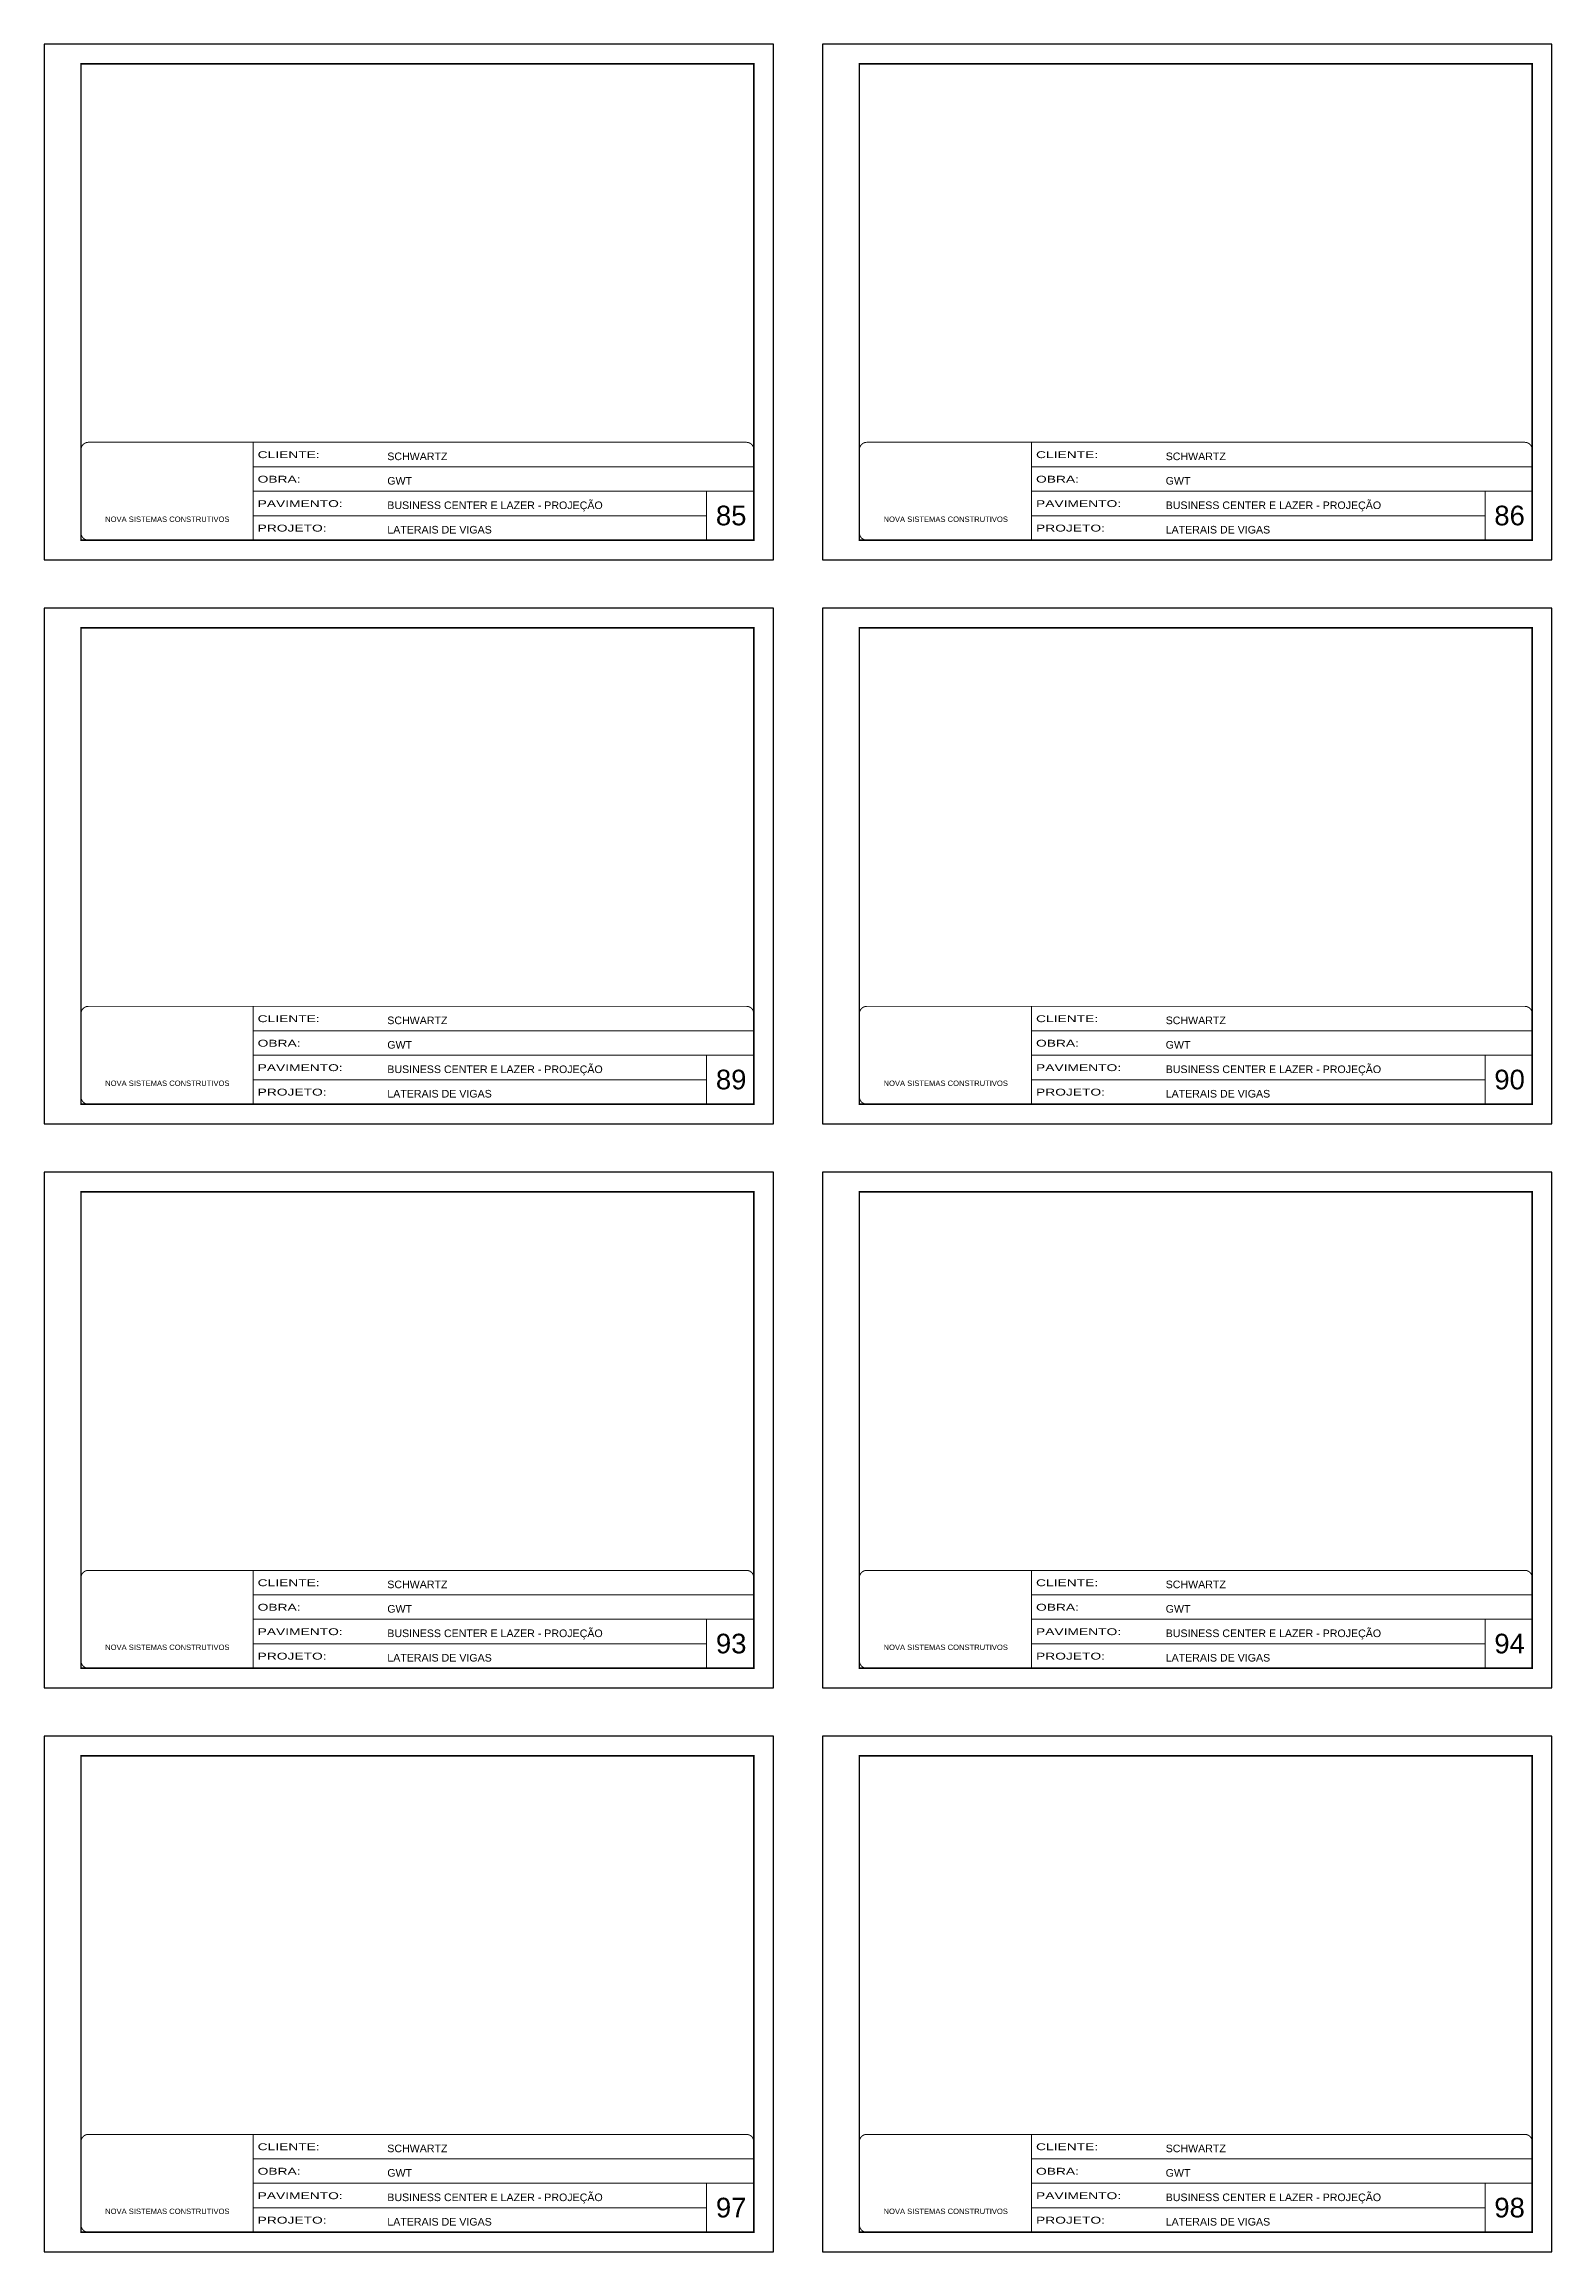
# Model space of a CAD drawing. Extents: x 13154 to 22413, y 1253 to 30260.
# Drawn here: x 13154 to 16224, y 1253 to 5749 of the extents above; entities that cross this region are included whole.
import ezdxf

# ---------------------------------------------------------------- set-up
doc = ezdxf.new("R2010")
doc.units = 0
doc.linetypes.add('CONTINUO', pattern=[0])
doc.linetypes.add('DASHED', pattern=[0.75, 0.5, -0.25])
for name, color, linetype, lineweight in [('CARIMBO', 255, 'Continuous', 9), ('Folhas', 255, 'Continuous', 9), ('SARRAFO DE PRESSAO', 251, 'DASHED', 9)]:
    doc.layers.add(name, color=color, linetype=linetype, lineweight=lineweight)
doc.layers.add('Laje_Perimetro', color=7, linetype='Continuous', plot=False)
doc.styles.add('ARIAL', font='arial.ttf')
doc.styles.add('Tecnologia', font='')
doc.styles.get('Tecnologia').set_extended_font_data('Forgotten Futurist')

# ---------------------------------------------------------------- blocks, each defined once
blk = doc.blocks.new('9999999999')
at = {"color": 30, "linetype": 'CONTINUO'}
for p, q in [((98564.6, 34230.2), (98564.6, 34429.4)), ((98564.6, 34379.6), (99584, 34379.6)), ((98564.6, 34329.8), (99488, 34329.8)), ((99584, 34329.8), (99488, 34329.8)), ((99488, 34329.8), (99488, 34230.2)), ((98564.6, 34280), (99488, 34280))]:
    blk.add_line(p, q, dxfattribs=at)
at = {"color": 30, "linetype": 'CONTINUO', "const_width": 2}
blk.add_lwpolyline([(99584, 34230.2), (99584, 34414.4, 0.414214), (99569, 34429.4), (98229, 34429.4, 0.414214), (98214, 34414.4), (98214, 34245.2, 0.414214), (98229, 34230.2), (99584, 34230.2)], format="xyb", dxfattribs=at)
at = {"layer": 'Folhas'}
blk.add_lwpolyline([(98139, 34190.2), (99624, 34190.2), (99624, 35240.2), (98139, 35240.2)], close=True, dxfattribs=at)
at = {"layer": 'Folhas', "color": 30, "const_width": 3}
blk.add_lwpolyline([(98214, 34230.2), (99584, 34230.2), (99584, 35200.2), (98214, 35200.2)], close=True, dxfattribs=at)
at = {"color": 7, "linetype": 'Continuous', "ltscale": 5, "style": 'ARIAL'}
for s, height, p in [('SCHWARTZ', 15.48, (98837.7, 34393.1)), ('GWT', 15.48, (98837.7, 34343.3)), ('BUSINESS CENTER E LAZER - PROJEÇÃO', 15.483, (98837.7, 34293.5)), ('NOVA SISTEMAS CONSTRUTIVOS', 11.059, (98263.2, 34267.2)), ('LATERAIS DE VIGAS', 15.483, (98837.7, 34243.7))]:
    blk.add_text(s, height=height, dxfattribs=at).set_placement(p)
at = {"layer": 'Folhas', "color": 7, "style": 'Tecnologia', "width": 1.5}
for s, p in [('CLIENTE:', (98573.7, 34397.2)), ('OBRA:', (98573.7, 34347.3)), ('PAVIMENTO:', (98573.7, 34297.5)), ('PROJETO:', (98573.7, 34247.7))]:
    blk.add_text(s, height=14, dxfattribs=at).set_placement(p)

msp = doc.modelspace()

# ---------------------------------------------------------------- linework, layer by layer
at = {"layer": 'Laje_Perimetro'}
for points in [[(14639.38, 5749.1), (13154.38, 5749.1), (13154.38, 4699.1), (14639.38, 4699.1)], [(16224.38, 5749.1), (14739.38, 5749.1), (14739.38, 4699.1), (16224.38, 4699.1)], [(14639.38, 4600.52), (13154.38, 4600.52), (13154.38, 3550.52), (14639.38, 3550.52)], [(16224.38, 4600.52), (14739.38, 4600.52), (14739.38, 3550.52), (16224.38, 3550.52)], [(14639.38, 3451.95), (13154.38, 3451.95), (13154.38, 2401.95), (14639.38, 2401.95)], [(16224.38, 3451.95), (14739.38, 3451.95), (14739.38, 2401.95), (16224.38, 2401.95)], [(14639.38, 2303.37), (13154.38, 2303.37), (13154.38, 1253.37), (14639.38, 1253.37)], [(16224.38, 2303.37), (14739.38, 2303.37), (14739.38, 1253.37), (16224.38, 1253.37)]]:
    msp.add_lwpolyline(points, close=True, dxfattribs=at)

# ---------------------------------------------------------------- block references
at = {"layer": 'SARRAFO DE PRESSAO', "color": 6, "linetype": 'ByBlock'}
for p in [(-84984.6, -29491.11), (-83399.6, -29491.11), (-84984.6, -30639.68), (-83399.6, -30639.68), (-84984.6, -31788.26), (-83399.6, -31788.26), (-84984.6, -32936.83), (-83399.6, -32936.83)]:
    msp.add_blockref('9999999999', p, dxfattribs=at)

# ---------------------------------------------------------------- texts
at = {"layer": 'CARIMBO', "style": 'ARIAL'}
for s, p in [('85', (14522.24, 4769.24)), ('86', (16107.24, 4769.24)), ('89', (14522.24, 3620.67)), ('90', (16107.24, 3620.67)), ('93', (14522.24, 2472.09)), ('94', (16107.24, 2472.09)), ('97', (14522.24, 1323.52)), ('98', (16107.24, 1323.52))]:
    msp.add_text(s, height=40, dxfattribs=at).set_placement(p)

doc.saveas('drawing.dxf')
